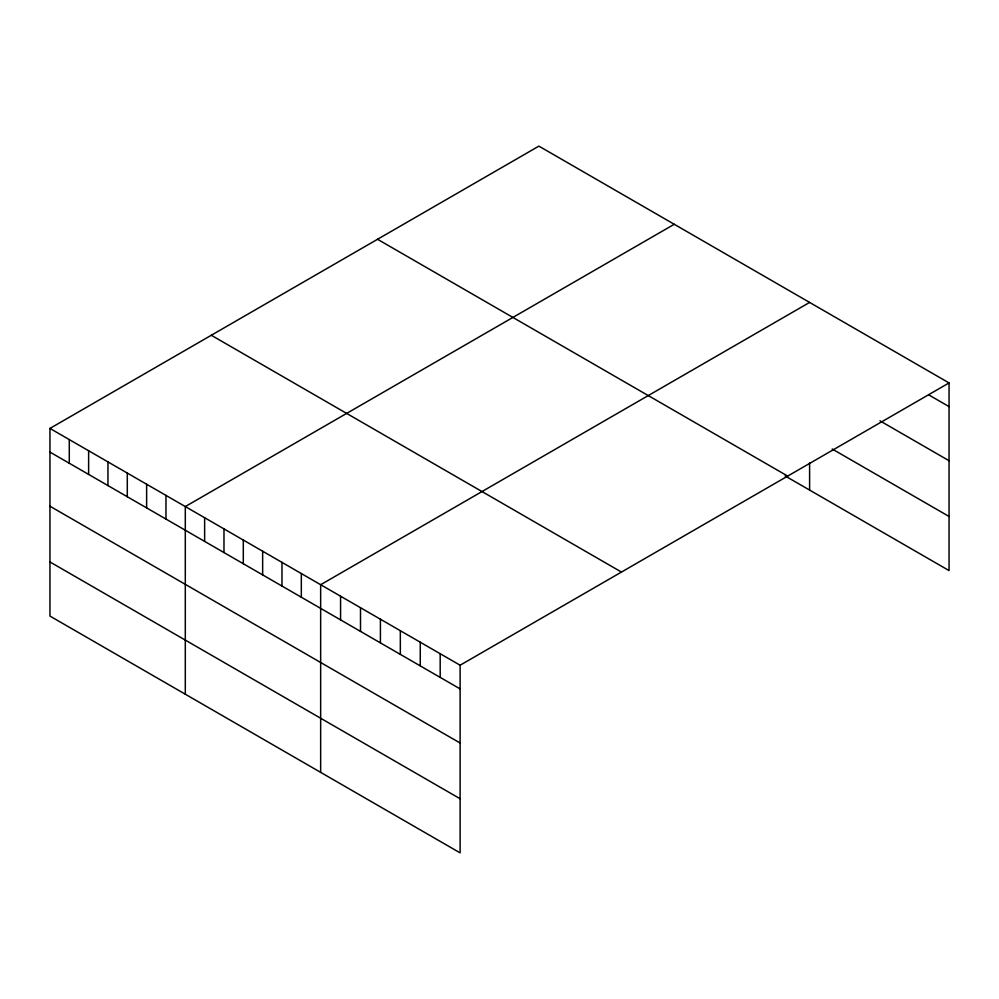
<?xml version="1.0" encoding="UTF-8"?>
<svg xmlns="http://www.w3.org/2000/svg" width="999" height="999" viewBox="0 0 999 999"><rect width="100%" height="100%" fill="white"/><g stroke="black" fill="none" stroke-linecap="round" stroke-linejoin="round"><path stroke-width="1.5" d="M49.95 428.421L460.114 665.222L460.114 852.871L49.95 616.071L49.95 428.421L538.886 146.129L949.05 382.929L949.05 570.579L785.102 475.924M674.25 224.275L185.302 506.568L185.302 694.205M809.602 302.422L320.654 584.715L320.654 772.352M460.114 665.222L949.05 382.929M929.132 395.104L949.05 406.605M879.982 420.841L949.05 460.714M832.179 448.988L949.05 516.471M377.547 239.285L787.699 476.086M211.301 335.264L621.453 572.065M49.95 452.085L460.114 688.898M49.95 506.206L460.114 743.006M49.95 561.95L460.114 798.75M809.602 463.012L809.602 490.072M440.184 653.721L440.184 677.397M420.267 642.22L420.267 665.883M400.337 630.719L400.337 654.382M380.419 619.218L380.419 642.881M360.502 607.717L360.502 631.38M340.572 596.216L340.572 619.88M301.323 573.551L301.323 597.215M281.98 562.387L281.98 586.051M262.65 551.223L262.65 574.887M243.306 540.059L243.306 563.723M223.976 528.896L223.976 552.559M204.633 517.732L204.633 541.396M165.971 495.404L165.971 519.068M146.628 484.24L146.628 507.904M127.298 473.076L127.298 496.74M107.954 461.913L107.954 485.576M88.624 450.749L88.624 474.413M69.281 439.585L69.281 463.249"/></g></svg>
